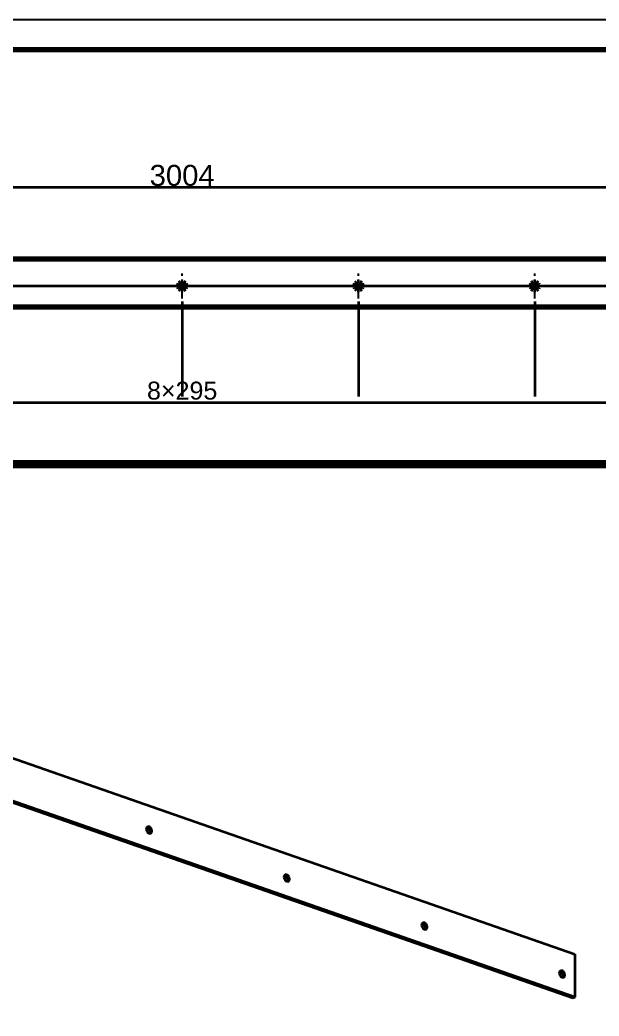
# Model space of a CAD drawing. Header units: millimetres. Extents: x 0 to 420, y 0 to 297.
# Drawn here: x 188.1 to 285, y 130.4 to 297 of the extents above; entities that cross this region are included whole.
import ezdxf
from ezdxf.enums import TextEntityAlignment as Align

# ---------------------------------------------------------------- set-up
doc = ezdxf.new("R2010")
doc.units = ezdxf.units.MM
doc.linetypes.add('CENTER', pattern=[5.08, 3.175, -0.635, 0.635, -0.635])
doc.linetypes.add('DASHED', pattern=[1.524, 1.27, -0.254])
doc.styles.add('GOST', font='Arial')

msp = doc.modelspace()

# ---------------------------------------------------------------- linework, layer by layer
at = {"color": 7, "lineweight": 35}
for p, q in [((65, 269), (365.4, 269)), ((70.3, 252.5), (380.4, 252.5)), ((99.8, 252.5), (380.4, 252.5)), ((129.3, 252.5), (380.4, 252.5)), ((158.8, 252.5), (380.4, 252.5)), ((188.3, 252.5), (380.4, 252.5)), ((217.8, 252.5), (380.4, 252.5)), ((247.3, 252.5), (380.4, 252.5)), ((276.8, 252.5), (380.4, 252.5)), ((215.2, 249.9), (215.2, 234)), ((244.7, 249.9), (244.7, 234)), ((274.2, 249.9), (274.2, 234)), ((97.2, 233), (333.2, 233))]:
    msp.add_line(p, q, dxfattribs=at)
at = {"color": 1, "lineweight": 70}
for p, q in [((365.4, 257), (65, 257)), ((214.63, 252.69), (214.6, 252.5)), ((214.6, 252.5), (214.63, 252.31)), ((214.71, 252.85), (214.63, 252.69)), ((214.63, 252.31), (214.71, 252.15)), ((214.85, 252.99), (214.71, 252.85)), ((214.71, 252.15), (214.85, 252.01)), ((215.01, 253.07), (214.85, 252.99)), ((214.85, 252.01), (215.01, 251.93)), ((215.2, 253.1), (215.01, 253.07)), ((215.01, 251.93), (215.2, 251.9)), ((215.39, 253.07), (215.2, 253.1)), ((215.2, 251.9), (215.39, 251.93)), ((215.55, 252.99), (215.39, 253.07)), ((215.39, 251.93), (215.55, 252.01)), ((215.69, 252.85), (215.55, 252.99)), ((215.55, 252.01), (215.69, 252.15)), ((215.77, 252.69), (215.69, 252.85)), ((215.69, 252.15), (215.77, 252.31)), ((215.8, 252.5), (215.77, 252.69)), ((215.77, 252.31), (215.8, 252.5)), ((244.13, 252.69), (244.1, 252.5)), ((244.1, 252.5), (244.13, 252.31)), ((244.21, 252.85), (244.13, 252.69)), ((244.13, 252.31), (244.21, 252.15)), ((244.35, 252.99), (244.21, 252.85)), ((244.21, 252.15), (244.35, 252.01)), ((244.51, 253.07), (244.35, 252.99)), ((244.35, 252.01), (244.51, 251.93)), ((244.7, 253.1), (244.51, 253.07)), ((244.51, 251.93), (244.7, 251.9)), ((244.89, 253.07), (244.7, 253.1)), ((244.7, 251.9), (244.89, 251.93)), ((245.05, 252.99), (244.89, 253.07)), ((244.89, 251.93), (245.05, 252.01)), ((245.19, 252.85), (245.05, 252.99)), ((245.05, 252.01), (245.19, 252.15)), ((245.27, 252.69), (245.19, 252.85)), ((245.19, 252.15), (245.27, 252.31)), ((245.3, 252.5), (245.27, 252.69)), ((245.27, 252.31), (245.3, 252.5)), ((273.63, 252.69), (273.6, 252.5)), ((273.6, 252.5), (273.63, 252.31)), ((273.71, 252.85), (273.63, 252.69)), ((273.63, 252.31), (273.71, 252.15)), ((273.85, 252.99), (273.71, 252.85)), ((273.71, 252.15), (273.85, 252.01)), ((274.01, 253.07), (273.85, 252.99)), ((273.85, 252.01), (274.01, 251.93)), ((274.2, 253.1), (274.01, 253.07)), ((274.01, 251.93), (274.2, 251.9)), ((274.39, 253.07), (274.2, 253.1)), ((274.2, 251.9), (274.39, 251.93)), ((274.55, 252.99), (274.39, 253.07)), ((274.39, 251.93), (274.55, 252.01)), ((274.69, 252.85), (274.55, 252.99)), ((274.55, 252.01), (274.69, 252.15)), ((274.77, 252.69), (274.69, 252.85)), ((274.69, 252.15), (274.77, 252.31)), ((274.8, 252.5), (274.77, 252.69)), ((274.77, 252.31), (274.8, 252.5)), ((65, 249), (365.4, 249)), ((65, 223), (365.4, 223)), ((65, 222.5), (365.4, 222.5))]:
    msp.add_line(p, q, dxfattribs=at)
at = {"color": 5, "linetype": 'DASHED', "lineweight": 35}
for p, q in [((365.4, 257), (65, 257)), ((214.6, 252.5), (214.63, 252.69)), ((214.63, 252.31), (214.6, 252.5)), ((214.63, 252.69), (214.71, 252.85)), ((214.71, 252.15), (214.63, 252.31)), ((214.71, 252.85), (214.85, 252.99)), ((214.85, 252.01), (214.71, 252.15)), ((214.85, 252.99), (215.01, 253.07)), ((215.01, 251.93), (214.85, 252.01)), ((215.01, 253.07), (215.2, 253.1)), ((215.2, 251.9), (215.01, 251.93)), ((215.2, 253.1), (215.39, 253.07)), ((215.39, 251.93), (215.2, 251.9)), ((215.39, 253.07), (215.55, 252.99)), ((215.55, 252.01), (215.39, 251.93)), ((215.55, 252.99), (215.69, 252.85)), ((215.69, 252.15), (215.55, 252.01)), ((215.69, 252.85), (215.77, 252.69)), ((215.77, 252.31), (215.69, 252.15)), ((215.77, 252.69), (215.8, 252.5)), ((215.8, 252.5), (215.77, 252.31)), ((244.1, 252.5), (244.13, 252.69)), ((244.13, 252.31), (244.1, 252.5)), ((244.13, 252.69), (244.21, 252.85)), ((244.21, 252.15), (244.13, 252.31)), ((244.21, 252.85), (244.35, 252.99)), ((244.35, 252.01), (244.21, 252.15)), ((244.35, 252.99), (244.51, 253.07)), ((244.51, 251.93), (244.35, 252.01)), ((244.51, 253.07), (244.7, 253.1)), ((244.7, 251.9), (244.51, 251.93)), ((244.7, 253.1), (244.89, 253.07)), ((244.89, 251.93), (244.7, 251.9)), ((244.89, 253.07), (245.05, 252.99)), ((245.05, 252.01), (244.89, 251.93)), ((245.05, 252.99), (245.19, 252.85)), ((245.19, 252.15), (245.05, 252.01)), ((245.19, 252.85), (245.27, 252.69)), ((245.27, 252.31), (245.19, 252.15)), ((245.27, 252.69), (245.3, 252.5)), ((245.3, 252.5), (245.27, 252.31)), ((273.6, 252.5), (273.63, 252.69)), ((273.63, 252.31), (273.6, 252.5)), ((273.63, 252.69), (273.71, 252.85)), ((273.71, 252.15), (273.63, 252.31)), ((273.71, 252.85), (273.85, 252.99)), ((273.85, 252.01), (273.71, 252.15)), ((273.85, 252.99), (274.01, 253.07)), ((274.01, 251.93), (273.85, 252.01)), ((274.01, 253.07), (274.2, 253.1)), ((274.2, 251.9), (274.01, 251.93)), ((274.2, 253.1), (274.39, 253.07)), ((274.39, 251.93), (274.2, 251.9)), ((274.39, 253.07), (274.55, 252.99)), ((274.55, 252.01), (274.39, 251.93)), ((274.55, 252.99), (274.69, 252.85)), ((274.69, 252.15), (274.55, 252.01)), ((274.69, 252.85), (274.77, 252.69)), ((274.77, 252.31), (274.69, 252.15)), ((274.77, 252.69), (274.8, 252.5)), ((274.8, 252.5), (274.77, 252.31)), ((65, 249), (365.4, 249)), ((365.4, 223), (65, 223)), ((365.4, 222.5), (65, 222.5)), ((214.62, 223), (214.6, 223)), ((214.6, 223), (214.6, 223)), ((214.6, 223), (214.62, 223)), ((214.62, 222.5), (214.6, 222.5)), ((214.6, 222.5), (214.6, 222.5)), ((214.6, 222.5), (214.62, 222.5)), ((214.63, 223), (214.62, 223)), ((214.62, 223), (214.66, 223)), ((214.66, 222.5), (214.62, 222.5)), ((214.62, 222.5), (214.63, 222.5)), ((214.66, 223), (214.63, 223)), ((214.63, 222.5), (214.66, 222.5)), ((214.69, 223), (214.66, 223)), ((214.66, 223), (214.73, 223)), ((214.73, 222.5), (214.66, 222.5)), ((214.66, 222.5), (214.69, 222.5)), ((214.73, 223), (214.69, 223)), ((214.69, 222.5), (214.73, 222.5)), ((214.78, 223), (214.73, 223)), ((214.73, 223), (214.83, 223)), ((214.83, 222.5), (214.73, 222.5)), ((214.73, 222.5), (214.78, 222.5)), ((214.83, 223), (214.78, 223)), ((214.78, 222.5), (214.83, 222.5)), ((214.88, 223), (214.83, 223)), ((214.83, 223), (214.94, 223)), ((214.94, 222.5), (214.83, 222.5)), ((214.83, 222.5), (214.88, 222.5)), ((214.94, 223), (214.88, 223)), ((214.88, 222.5), (214.94, 222.5)), ((215, 223), (214.94, 223)), ((214.94, 223), (215.07, 223)), ((215.07, 222.5), (214.94, 222.5)), ((214.94, 222.5), (215, 222.5)), ((215.07, 223), (215, 223)), ((215, 222.5), (215.07, 222.5)), ((215.13, 223), (215.07, 223)), ((215.07, 223), (215.2, 223)), ((215.2, 222.5), (215.07, 222.5)), ((215.07, 222.5), (215.13, 222.5)), ((215.2, 223), (215.13, 223)), ((215.13, 222.5), (215.2, 222.5)), ((215.2, 223), (215.33, 223)), ((215.27, 223), (215.2, 223)), ((215.2, 222.5), (215.27, 222.5)), ((215.33, 222.5), (215.2, 222.5)), ((215.33, 223), (215.27, 223)), ((215.27, 222.5), (215.33, 222.5)), ((215.33, 223), (215.46, 223)), ((215.4, 223), (215.33, 223)), ((215.33, 222.5), (215.4, 222.5)), ((215.46, 222.5), (215.33, 222.5)), ((215.46, 223), (215.4, 223)), ((215.4, 222.5), (215.46, 222.5)), ((215.46, 223), (215.57, 223)), ((215.52, 223), (215.46, 223)), ((215.46, 222.5), (215.52, 222.5)), ((215.57, 222.5), (215.46, 222.5)), ((215.57, 223), (215.52, 223)), ((215.52, 222.5), (215.57, 222.5)), ((215.57, 223), (215.67, 223)), ((215.62, 223), (215.57, 223)), ((215.57, 222.5), (215.62, 222.5)), ((215.67, 222.5), (215.57, 222.5)), ((215.67, 223), (215.62, 223)), ((215.62, 222.5), (215.67, 222.5)), ((215.67, 223), (215.74, 223)), ((215.71, 223), (215.67, 223)), ((215.67, 222.5), (215.71, 222.5)), ((215.74, 222.5), (215.67, 222.5)), ((215.74, 223), (215.71, 223)), ((215.71, 222.5), (215.74, 222.5)), ((215.74, 223), (215.78, 223)), ((215.77, 223), (215.74, 223)), ((215.74, 222.5), (215.77, 222.5)), ((215.78, 222.5), (215.74, 222.5)), ((215.78, 223), (215.77, 223)), ((215.77, 222.5), (215.78, 222.5)), ((215.78, 223), (215.8, 223)), ((215.8, 223), (215.78, 223)), ((215.78, 222.5), (215.8, 222.5)), ((215.8, 222.5), (215.78, 222.5)), ((215.8, 223), (215.8, 223)), ((215.8, 222.5), (215.8, 222.5)), ((244.12, 223), (244.1, 223)), ((244.1, 223), (244.1, 223)), ((244.1, 223), (244.12, 223)), ((244.12, 222.5), (244.1, 222.5)), ((244.1, 222.5), (244.1, 222.5)), ((244.1, 222.5), (244.12, 222.5)), ((244.13, 223), (244.12, 223)), ((244.12, 223), (244.16, 223)), ((244.16, 222.5), (244.12, 222.5)), ((244.12, 222.5), (244.13, 222.5)), ((244.16, 223), (244.13, 223)), ((244.13, 222.5), (244.16, 222.5)), ((244.19, 223), (244.16, 223)), ((244.16, 223), (244.23, 223)), ((244.23, 222.5), (244.16, 222.5)), ((244.16, 222.5), (244.19, 222.5)), ((244.23, 223), (244.19, 223)), ((244.19, 222.5), (244.23, 222.5)), ((244.28, 223), (244.23, 223)), ((244.23, 223), (244.33, 223)), ((244.33, 222.5), (244.23, 222.5)), ((244.23, 222.5), (244.28, 222.5)), ((244.33, 223), (244.28, 223)), ((244.28, 222.5), (244.33, 222.5)), ((244.38, 223), (244.33, 223)), ((244.33, 223), (244.44, 223)), ((244.44, 222.5), (244.33, 222.5)), ((244.33, 222.5), (244.38, 222.5)), ((244.44, 223), (244.38, 223)), ((244.38, 222.5), (244.44, 222.5)), ((244.5, 223), (244.44, 223)), ((244.44, 223), (244.57, 223)), ((244.57, 222.5), (244.44, 222.5)), ((244.44, 222.5), (244.5, 222.5)), ((244.57, 223), (244.5, 223)), ((244.5, 222.5), (244.57, 222.5)), ((244.63, 223), (244.57, 223)), ((244.57, 223), (244.7, 223)), ((244.7, 222.5), (244.57, 222.5)), ((244.57, 222.5), (244.63, 222.5)), ((244.7, 223), (244.63, 223)), ((244.63, 222.5), (244.7, 222.5)), ((244.7, 223), (244.83, 223)), ((244.77, 223), (244.7, 223)), ((244.7, 222.5), (244.77, 222.5)), ((244.83, 222.5), (244.7, 222.5)), ((244.83, 223), (244.77, 223)), ((244.77, 222.5), (244.83, 222.5)), ((244.83, 223), (244.96, 223)), ((244.9, 223), (244.83, 223)), ((244.83, 222.5), (244.9, 222.5)), ((244.96, 222.5), (244.83, 222.5)), ((244.96, 223), (244.9, 223)), ((244.9, 222.5), (244.96, 222.5)), ((244.96, 223), (245.07, 223)), ((245.02, 223), (244.96, 223)), ((244.96, 222.5), (245.02, 222.5)), ((245.07, 222.5), (244.96, 222.5)), ((245.07, 223), (245.02, 223)), ((245.02, 222.5), (245.07, 222.5)), ((245.07, 223), (245.17, 223)), ((245.12, 223), (245.07, 223)), ((245.07, 222.5), (245.12, 222.5)), ((245.17, 222.5), (245.07, 222.5)), ((245.17, 223), (245.12, 223)), ((245.12, 222.5), (245.17, 222.5)), ((245.17, 223), (245.24, 223)), ((245.21, 223), (245.17, 223)), ((245.17, 222.5), (245.21, 222.5)), ((245.24, 222.5), (245.17, 222.5)), ((245.24, 223), (245.21, 223)), ((245.21, 222.5), (245.24, 222.5)), ((245.24, 223), (245.28, 223)), ((245.27, 223), (245.24, 223)), ((245.24, 222.5), (245.27, 222.5)), ((245.28, 222.5), (245.24, 222.5)), ((245.28, 223), (245.27, 223)), ((245.27, 222.5), (245.28, 222.5)), ((245.28, 223), (245.3, 223)), ((245.3, 223), (245.28, 223)), ((245.28, 222.5), (245.3, 222.5)), ((245.3, 222.5), (245.28, 222.5)), ((245.3, 223), (245.3, 223)), ((245.3, 222.5), (245.3, 222.5)), ((273.62, 223), (273.6, 223)), ((273.6, 223), (273.6, 223)), ((273.6, 223), (273.62, 223)), ((273.62, 222.5), (273.6, 222.5)), ((273.6, 222.5), (273.6, 222.5)), ((273.6, 222.5), (273.62, 222.5)), ((273.63, 223), (273.62, 223)), ((273.62, 223), (273.66, 223)), ((273.66, 222.5), (273.62, 222.5)), ((273.62, 222.5), (273.63, 222.5)), ((273.66, 223), (273.63, 223)), ((273.63, 222.5), (273.66, 222.5)), ((273.69, 223), (273.66, 223)), ((273.66, 223), (273.73, 223)), ((273.73, 222.5), (273.66, 222.5)), ((273.66, 222.5), (273.69, 222.5)), ((273.73, 223), (273.69, 223)), ((273.69, 222.5), (273.73, 222.5)), ((273.78, 223), (273.73, 223)), ((273.73, 223), (273.83, 223)), ((273.83, 222.5), (273.73, 222.5)), ((273.73, 222.5), (273.78, 222.5)), ((273.83, 223), (273.78, 223)), ((273.78, 222.5), (273.83, 222.5)), ((273.88, 223), (273.83, 223)), ((273.83, 223), (273.94, 223)), ((273.94, 222.5), (273.83, 222.5)), ((273.83, 222.5), (273.88, 222.5)), ((273.94, 223), (273.88, 223)), ((273.88, 222.5), (273.94, 222.5)), ((274, 223), (273.94, 223)), ((273.94, 223), (274.07, 223)), ((274.07, 222.5), (273.94, 222.5)), ((273.94, 222.5), (274, 222.5)), ((274.07, 223), (274, 223)), ((274, 222.5), (274.07, 222.5)), ((274.13, 223), (274.07, 223)), ((274.07, 223), (274.2, 223)), ((274.2, 222.5), (274.07, 222.5)), ((274.07, 222.5), (274.13, 222.5)), ((274.2, 223), (274.13, 223)), ((274.13, 222.5), (274.2, 222.5)), ((274.2, 223), (274.33, 223)), ((274.27, 223), (274.2, 223)), ((274.2, 222.5), (274.27, 222.5)), ((274.33, 222.5), (274.2, 222.5)), ((274.33, 223), (274.27, 223)), ((274.27, 222.5), (274.33, 222.5)), ((274.33, 223), (274.46, 223)), ((274.4, 223), (274.33, 223)), ((274.33, 222.5), (274.4, 222.5)), ((274.46, 222.5), (274.33, 222.5)), ((274.46, 223), (274.4, 223)), ((274.4, 222.5), (274.46, 222.5)), ((274.46, 223), (274.57, 223)), ((274.52, 223), (274.46, 223)), ((274.46, 222.5), (274.52, 222.5)), ((274.57, 222.5), (274.46, 222.5)), ((274.57, 223), (274.52, 223)), ((274.52, 222.5), (274.57, 222.5)), ((274.57, 223), (274.67, 223)), ((274.62, 223), (274.57, 223)), ((274.57, 222.5), (274.62, 222.5)), ((274.67, 222.5), (274.57, 222.5)), ((274.67, 223), (274.62, 223)), ((274.62, 222.5), (274.67, 222.5)), ((274.67, 223), (274.74, 223)), ((274.71, 223), (274.67, 223)), ((274.67, 222.5), (274.71, 222.5)), ((274.74, 222.5), (274.67, 222.5)), ((274.74, 223), (274.71, 223)), ((274.71, 222.5), (274.74, 222.5)), ((274.74, 223), (274.78, 223)), ((274.77, 223), (274.74, 223)), ((274.74, 222.5), (274.77, 222.5)), ((274.78, 222.5), (274.74, 222.5)), ((274.78, 223), (274.77, 223)), ((274.77, 222.5), (274.78, 222.5)), ((274.78, 223), (274.8, 223)), ((274.8, 223), (274.78, 223)), ((274.78, 222.5), (274.8, 222.5)), ((274.8, 222.5), (274.78, 222.5)), ((274.8, 223), (274.8, 223)), ((274.8, 222.5), (274.8, 222.5))]:
    msp.add_line(p, q, dxfattribs=at)
at = {"color": 4, "linetype": 'CENTER', "lineweight": 25}
for p, q in [((215.2, 250.4), (215.2, 254.6)), ((244.7, 250.4), (244.7, 254.6)), ((274.2, 250.4), (274.2, 254.6)), ((213.1, 252.5), (217.3, 252.5)), ((242.6, 252.5), (246.8, 252.5)), ((272.1, 252.5), (276.3, 252.5))]:
    msp.add_line(p, q, dxfattribs=at)
at = {"color": 1, "lineweight": 35}
for p, q in [((46.31, 222.5), (280.89, 140.73)), ((280.57, 133.36), (46, 215.13)), ((280.89, 133.53), (46.31, 215.3)), ((209.22, 161.81), (209.2, 161.66)), ((209.2, 161.66), (209.23, 161.48)), ((209.28, 161.94), (209.22, 161.81)), ((209.25, 161.9), (209.39, 161.86)), ((209.38, 162.03), (209.28, 161.94)), ((209.46, 162.06), (209.38, 162.03)), ((209.39, 161.86), (209.52, 161.79)), ((209.55, 162.07), (209.46, 162.06)), ((209.52, 161.79), (209.63, 161.67)), ((209.64, 162.05), (209.55, 162.07)), ((209.63, 161.67), (209.73, 161.53)), ((209.73, 162.02), (209.64, 162.05)), ((209.82, 161.96), (209.73, 162.02)), ((209.9, 161.89), (209.82, 161.96)), ((209.98, 161.8), (209.9, 161.89)), ((210.04, 161.7), (209.98, 161.8)), ((210.09, 161.6), (210.04, 161.7)), ((209.23, 161.48), (209.29, 161.31)), ((209.29, 161.31), (209.4, 161.16)), ((209.4, 161.16), (209.53, 161.04)), ((209.53, 161.04), (209.67, 160.96)), ((209.67, 160.96), (209.82, 160.94)), ((209.73, 161.53), (209.79, 161.38)), ((209.82, 161.07), (209.77, 160.94)), ((209.79, 161.38), (209.82, 161.22)), ((209.82, 161.22), (209.82, 161.07)), ((209.82, 160.94), (209.96, 160.98)), ((209.96, 160.98), (210.02, 161.02)), ((210.02, 161.02), (210.08, 161.09)), ((210.08, 161.09), (210.11, 161.18)), ((210.12, 161.49), (210.09, 161.6)), ((210.11, 161.18), (210.13, 161.27)), ((210.14, 161.38), (210.12, 161.49)), ((210.13, 161.27), (210.14, 161.38)), ((232.26, 153.78), (232.24, 153.62)), ((232.24, 153.62), (232.26, 153.45)), ((232.32, 153.91), (232.26, 153.78)), ((232.26, 153.45), (232.33, 153.28)), ((232.29, 153.86), (232.42, 153.83)), ((232.42, 154), (232.32, 153.91)), ((232.5, 154.03), (232.42, 154)), ((232.42, 153.83), (232.55, 153.76)), ((232.58, 154.04), (232.5, 154.03)), ((232.55, 153.76), (232.67, 153.64)), ((232.67, 154.02), (232.58, 154.04)), ((232.76, 153.99), (232.67, 154.02)), ((232.67, 153.64), (232.76, 153.5)), ((232.85, 153.93), (232.76, 153.99)), ((232.76, 153.5), (232.83, 153.35)), ((232.83, 153.35), (232.86, 153.19)), ((232.94, 153.86), (232.85, 153.93)), ((233.01, 153.77), (232.94, 153.86)), ((233.08, 153.67), (233.01, 153.77)), ((233.12, 153.57), (233.08, 153.67)), ((233.16, 153.46), (233.12, 153.57)), ((233.17, 153.35), (233.16, 153.46)), ((233.17, 153.24), (233.17, 153.35)), ((232.33, 153.28), (232.43, 153.13)), ((232.43, 153.13), (232.56, 153.01)), ((232.56, 153.01), (232.71, 152.93)), ((232.71, 152.93), (232.86, 152.91)), ((232.85, 153.04), (232.81, 152.91)), ((232.86, 153.19), (232.85, 153.04)), ((232.86, 152.91), (232.99, 152.95)), ((232.99, 152.95), (233.06, 152.99)), ((233.06, 152.99), (233.11, 153.06)), ((233.11, 153.06), (233.15, 153.15)), ((233.15, 153.15), (233.17, 153.24)), ((255.29, 145.75), (255.27, 145.59)), ((255.27, 145.59), (255.3, 145.42)), ((255.35, 145.88), (255.29, 145.75)), ((255.3, 145.42), (255.37, 145.25)), ((255.32, 145.83), (255.46, 145.8)), ((255.45, 145.97), (255.35, 145.88)), ((255.37, 145.25), (255.47, 145.1)), ((255.53, 146), (255.45, 145.97)), ((255.46, 145.8), (255.59, 145.72)), ((255.47, 145.1), (255.6, 144.98)), ((255.62, 146.01), (255.53, 146)), ((255.59, 145.72), (255.7, 145.61)), ((255.6, 144.98), (255.74, 144.9)), ((255.71, 145.99), (255.62, 146.01)), ((255.7, 145.61), (255.8, 145.47)), ((255.8, 145.96), (255.71, 145.99)), ((255.89, 145.9), (255.8, 145.96)), ((255.8, 145.47), (255.86, 145.32)), ((255.89, 145.01), (255.85, 144.88)), ((255.86, 145.32), (255.9, 145.16)), ((255.97, 145.83), (255.89, 145.9)), ((255.9, 145.16), (255.89, 145.01)), ((256.05, 145.74), (255.97, 145.83)), ((256.03, 144.91), (256.1, 144.96)), ((256.11, 145.64), (256.05, 145.74)), ((256.1, 144.96), (256.15, 145.03)), ((256.16, 145.54), (256.11, 145.64)), ((256.15, 145.03), (256.19, 145.12)), ((256.19, 145.43), (256.16, 145.54)), ((256.21, 145.32), (256.19, 145.43)), ((256.19, 145.12), (256.21, 145.21)), ((256.21, 145.21), (256.21, 145.32)), ((255.74, 144.9), (255.89, 144.88)), ((255.89, 144.88), (256.03, 144.91)), ((280.89, 140.73), (280.89, 133.53)), ((278.33, 137.72), (278.31, 137.56)), ((278.31, 137.56), (278.33, 137.39)), ((278.39, 137.85), (278.33, 137.72)), ((278.33, 137.39), (278.4, 137.22)), ((278.36, 137.8), (278.49, 137.77)), ((278.49, 137.94), (278.39, 137.85)), ((278.4, 137.22), (278.5, 137.07)), ((278.57, 137.97), (278.49, 137.94)), ((278.49, 137.77), (278.62, 137.69)), ((278.5, 137.07), (278.63, 136.95)), ((278.65, 137.98), (278.57, 137.97)), ((278.62, 137.69), (278.74, 137.58)), ((278.63, 136.95), (278.78, 136.87)), ((278.74, 137.96), (278.65, 137.98)), ((278.84, 137.93), (278.74, 137.96)), ((278.74, 137.58), (278.83, 137.44)), ((278.78, 136.87), (278.93, 136.85)), ((278.83, 137.44), (278.9, 137.29)), ((278.93, 137.87), (278.84, 137.93)), ((278.92, 136.98), (278.88, 136.85)), ((278.9, 137.29), (278.93, 137.13)), ((278.93, 137.13), (278.92, 136.98)), ((279.01, 137.8), (278.93, 137.87)), ((278.93, 136.85), (279.06, 136.88)), ((279.08, 137.71), (279.01, 137.8)), ((279.06, 136.88), (279.13, 136.93)), ((279.15, 137.61), (279.08, 137.71)), ((279.13, 136.93), (279.18, 137)), ((279.2, 137.51), (279.15, 137.61)), ((279.18, 137), (279.22, 137.09)), ((279.23, 137.4), (279.2, 137.51)), ((279.22, 137.09), (279.24, 137.18)), ((279.24, 137.29), (279.23, 137.4)), ((279.24, 137.18), (279.24, 137.29)), ((280.89, 133.53), (280.57, 133.36))]:
    msp.add_line(p, q, dxfattribs=at)
at = {"color": 7, "lineweight": 25}
msp.add_lwpolyline([(0, 0), (420, 0), (420, 297), (0, 297)], close=True, dxfattribs=at)
at = {"color": 7, "lineweight": 70}
msp.add_lwpolyline([(20, 5), (415, 5), (415, 292), (20, 292)], close=True, dxfattribs=at)

# ---------------------------------------------------------------- texts
at = {"color": 7, "style": 'GOST'}
for s, height, p in [('3004', 3.5, (215.2, 271)), ('8×295', 3, (215.2, 235))]:
    msp.add_text(s, height=height, dxfattribs=at).set_placement(p, align=Align.MIDDLE)

doc.saveas('drawing.dxf')
